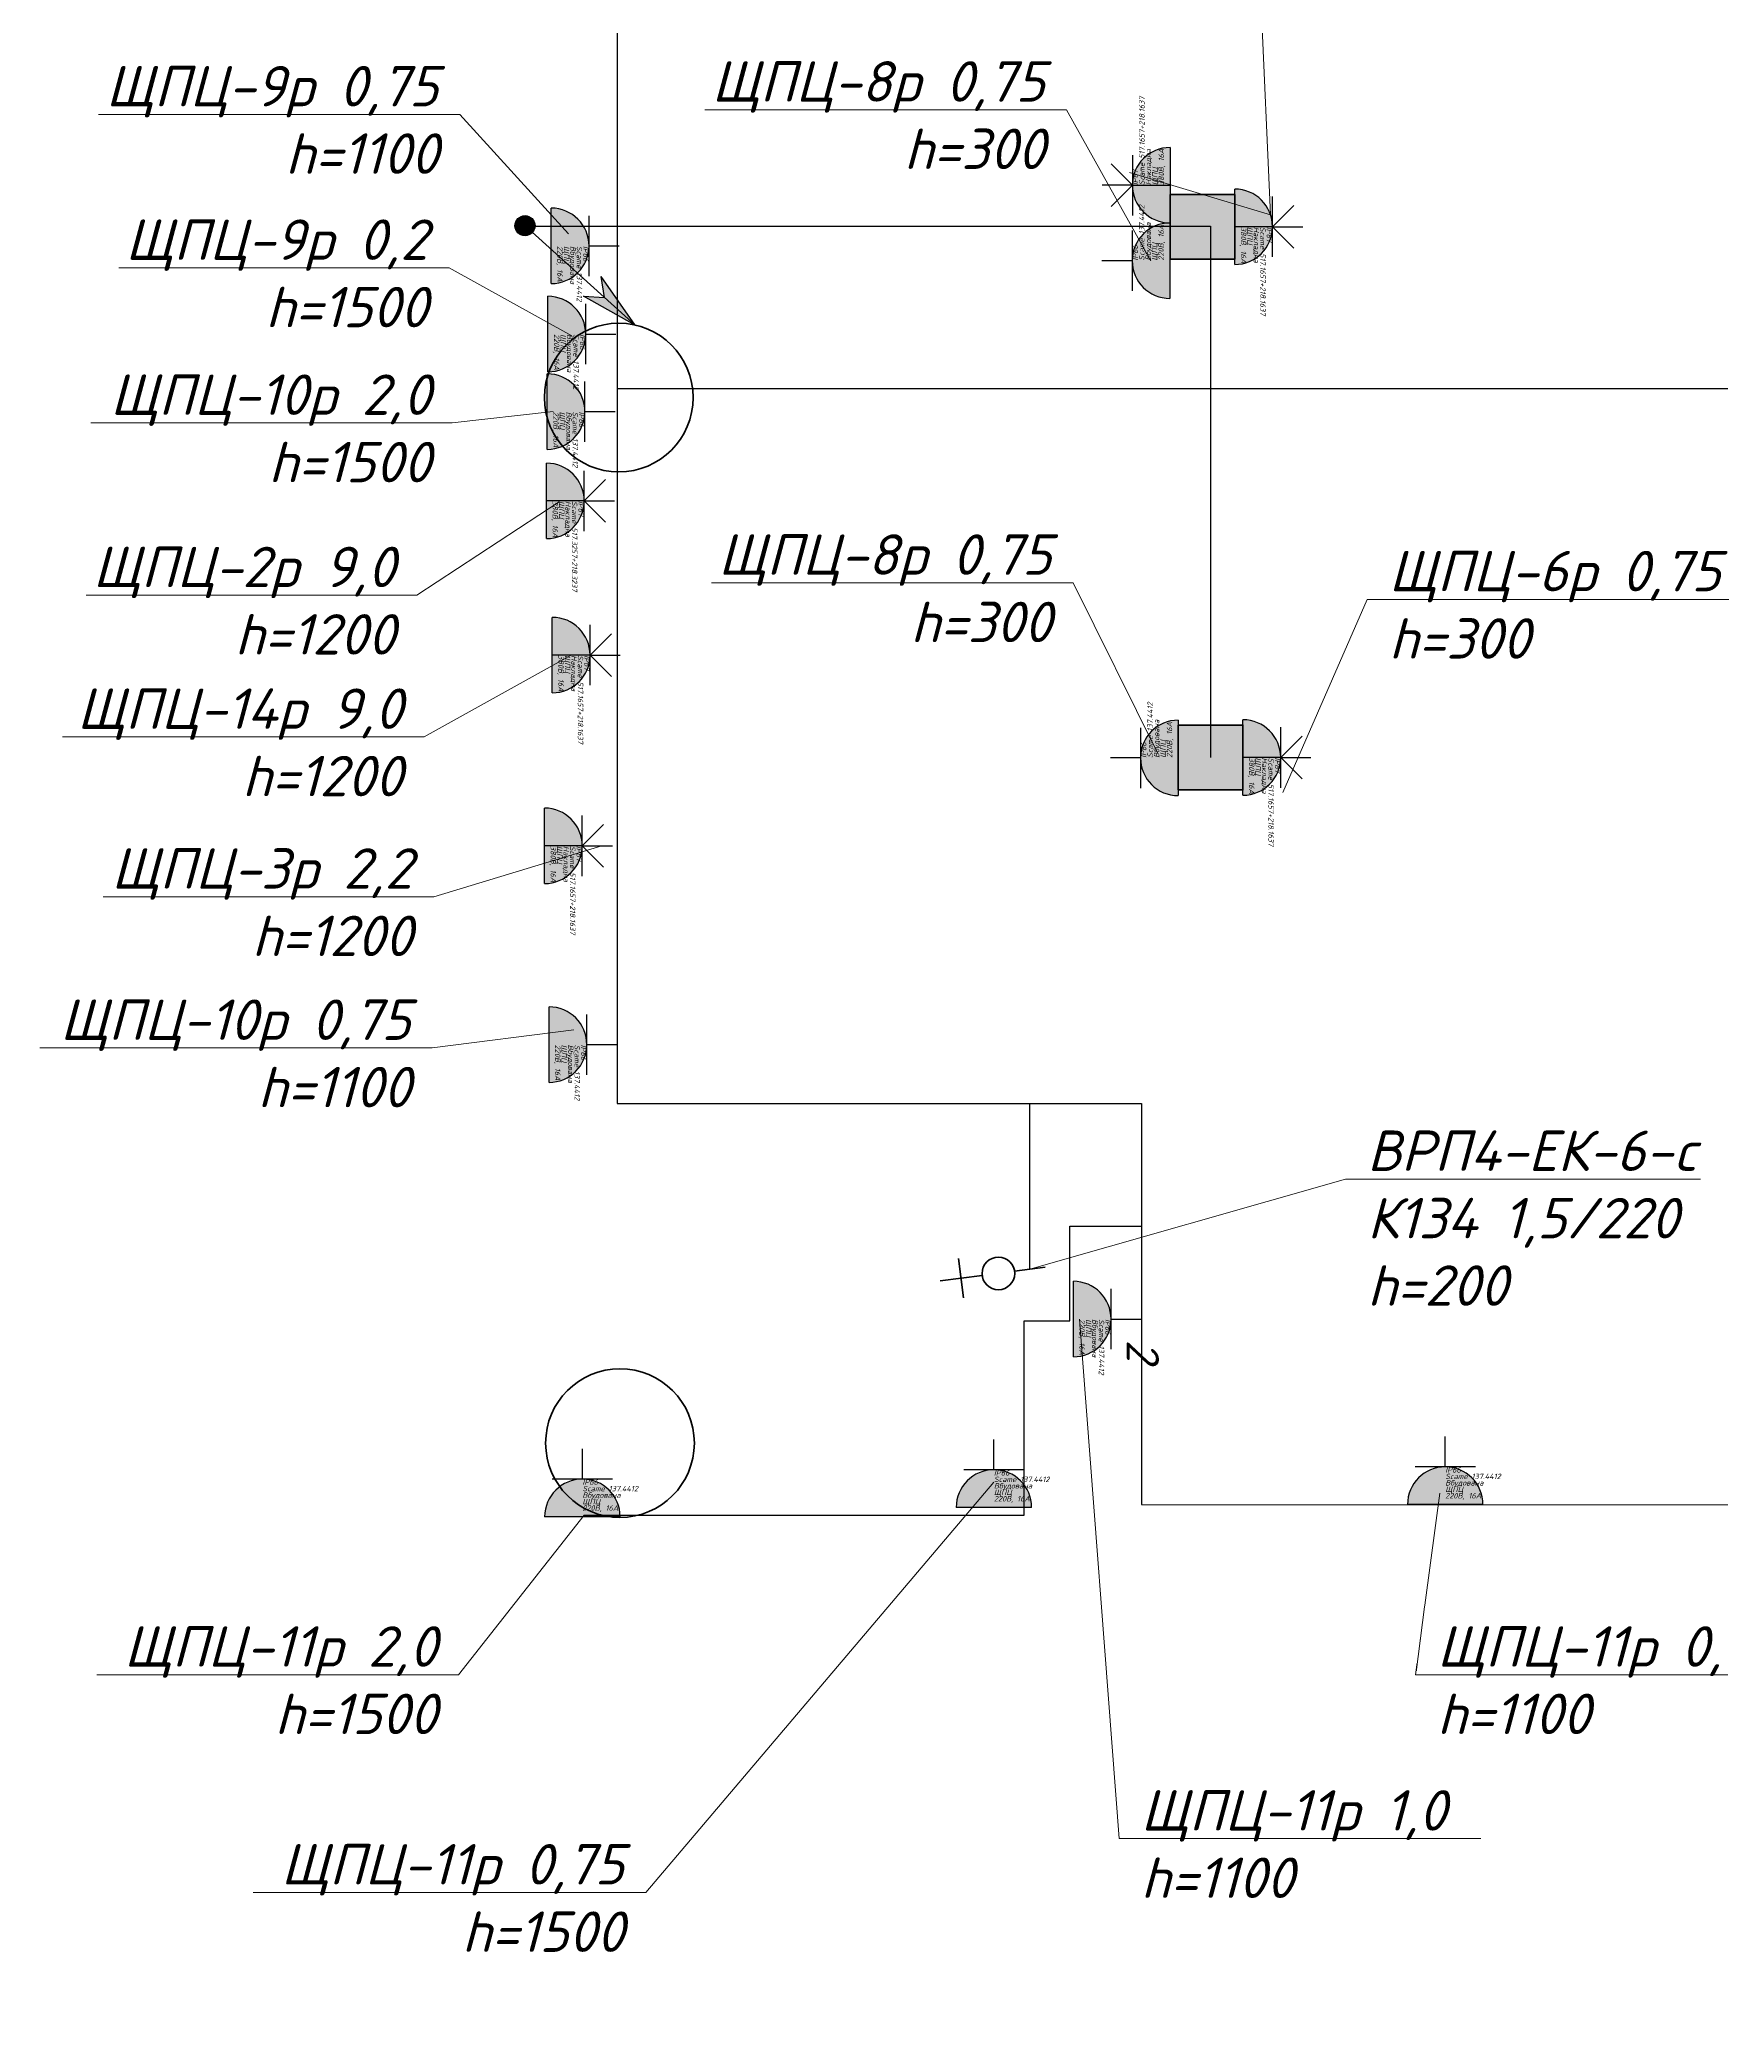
# Model space of a CAD drawing. Header units: millimetres. Extents: x -164867 to 807677, y -316775 to 513985.
# Drawn here: x -30930 to -23132, y 216738 to 225977 of the extents above; entities that cross this region are included whole.
import ezdxf
from ezdxf import colors
from ezdxf.entities.mleader import LeaderData, LeaderLine
from ezdxf.enums import TextEntityAlignment as Align
from ezdxf.math import Vec2, Vec3

# ---------------------------------------------------------------- set-up
doc = ezdxf.new("R2010")
doc.units = ezdxf.units.MM
doc.layers.add('E_Hidden atributes', color=2, linetype='Continuous', plot=False)
for name, color, linetype, lineweight in [('E_В лотку', 5, 'Kabl_in_Lotok', 30), ('E_Обладнання', 84, 'Continuous', 35), ('E_Позначення', 7, 'Continuous', 15), ('E_Розп. мережі', 5, 'Continuous', 30)]:
    doc.layers.add(name, color=color, linetype=linetype, lineweight=lineweight)
doc.styles.add('GOST 2.304', font='isocpeui.ttf')
doc.styles.add('orientation to layout', font='isocpeui.ttf')
doc.styles.add('ГОСТ 2.304', font='isocpeui.ttf')
doc.linetypes.add('Kabl_in_Lotok', pattern='A,10,[130,ltypeshp.shx,S=1,R=0,X=0,Y=0],1,[130,ltypeshp.shx,S=1,R=90,X=0,Y=-1],1,[130,ltypeshp.shx,S=1,R=0,X=0,Y=0],10', length=22)
doc.linetypes.add('Kabl_in_Tube', pattern='A,10,[133,ltypeshp.shx,S=1,R=0,X=0,Y=0],10', length=20)

# ---------------------------------------------------------------- blocks, each defined once
blk = doc.blocks.new('*U507')
h = blk.add_hatch(color=0)
h.dxf.hatch_style = 1
h.paths.add_polyline_path([(175, 100, 1), (-175, 100)])
at = {"color": 0, "linetype": 'Continuous', "lineweight": 30}
for p, q in [((0, 275), (0, 415)), ((0, 275), (0, 415)), ((0, 275), (0, 415)), ((140, 275), (-140, 275)), ((175, 100), (-175, 100))]:
    blk.add_line(p, q, dxfattribs=at)
blk.add_arc((0, 100), 175, 0, 180, dxfattribs=at)
at = {"color": 0, "style": 'orientation to layout'}
blk.add_attdef('AMOUNT', text='', height=150, dxfattribs=at).set_placement((147.2, 422.2), align=Align.MIDDLE_CENTER)
at = {"layer": 'E_Hidden atributes', "style": 'GOST 2.304'}
for tag, p in [('IP', (0, 248.2)), ('INSTALATION', (0, 188.2)), ('VENDOR', (0, 218.2)), ('LOCATION', (0, 158.2)), ('COLOR', (0, 100)), ('VOLTAGE_CURRENT', (0, 128.2))]:
    blk.add_attdef(tag, p, '', height=25, dxfattribs=at)
blk = doc.blocks.new('*U508')
h = blk.add_hatch(color=0)
h.dxf.hatch_style = 1
h.paths.add_polyline_path([(175, 100, 1), (-175, 100)])
at = {"color": 0, "lineweight": 30}
for q in [(-99, 374), (99, 374)]:
    blk.add_line((0, 275), q, dxfattribs=at)
at = {"color": 0, "linetype": 'Continuous', "lineweight": 30}
for p, q in [((0, 275), (0, 415)), ((0, 275), (0, 415)), ((0, 275), (0, 415)), ((140, 275), (-140, 275)), ((0, 275), (0, 100)), ((175, 100), (-175, 100))]:
    blk.add_line(p, q, dxfattribs=at)
blk.add_arc((0, 100), 175, 0, 180, dxfattribs=at)
at = {"color": 0, "style": 'orientation to layout'}
blk.add_attdef('AMOUNT', text='', height=150, dxfattribs=at).set_placement((147.2, 422.2), align=Align.MIDDLE_CENTER)
at = {"layer": 'E_Hidden atributes', "style": 'GOST 2.304'}
for tag, p in [('IP', (0, 248.2)), ('INSTALATION', (0, 188.2)), ('VENDOR', (0, 218.2)), ('LOCATION', (0, 158.2)), ('COLOR', (0, 100)), ('VOLTAGE_CURRENT', (0, 128.2))]:
    blk.add_attdef(tag, p, '', height=25, dxfattribs=at)
blk = doc.blocks.new('*U18')
at = {"lineweight": -2}
h = blk.add_hatch(color=256, dxfattribs=at)
edge = h.paths.add_edge_path()
edge.add_arc((0.07, 0), 1.28, 0, 360)
h = blk.add_hatch(color=256, dxfattribs=at)
h.paths.add_polyline_path([(8.88, -16.13), (4.02, -10.62), (6.45, -11.65)])
h.paths.add_polyline_path([(8.88, -16.13), (6.45, -11.65), (6.9, -9.05)])
for p, q in [((0.11, 0), (8.88, -16.13)), ((6.45, -11.65), (6.9, -9.05)), ((8.88, -16.13), (6.9, -9.05)), ((8.88, -16.13), (4.02, -10.62)), ((4.02, -10.62), (6.45, -11.65))]:
    blk.add_line(p, q, dxfattribs=at)
blk.add_circle((0.11, 0), 1.24, dxfattribs=at)
blk = doc.blocks.new('_None')
blk = doc.blocks.new('ДКС колона')
at = {"layer": 'E_Обладнання', "ltscale": 30}
h = blk.add_hatch(color=6, dxfattribs=at)
h.dxf.hatch_style = 1
h.paths.add_polyline_path([(150, 150), (-150, 150), (-150, -150), (150, -150)])
at = {"layer": 'E_Обладнання', "color": 6, "ltscale": 30}
blk.add_lwpolyline([(-150, 150), (150, 150), (150, -150), (-150, -150)], close=True, dxfattribs=at)
blk = doc.blocks.new('электровывод')
at = {"color": 0, "linetype": 'ByBlock', "lineweight": -2}
for p, q in [((-122.6, 123.9), (-204.8, 207)), ((-202.4, 127.2), (-125, 203.7)), ((-59.5, 60.1), (0, 0))]:
    blk.add_line(p, q, dxfattribs=at)
blk.add_circle((-91, 92), 44.9, dxfattribs=at)

msp = doc.modelspace()

# ---------------------------------------------------------------- linework, layer by layer
at = {"layer": 'E_В лотку', "ltscale": 100}
for points in [[(-30768.54, 230373.85), (-30768.54, 227344.43), (-28251.88, 227344.43), (-28251.88, 221044.43), (-25820.16, 221044.43), (-25820.16, 219184.43), (-19658.01, 219183.76)], [(-21452.87, 223897.64), (-21452.87, 224358.6), (-28251.88, 224358.6)]]:
    msp.add_lwpolyline(points, dxfattribs=at)
at = {"layer": 'E_Обладнання'}
for centre in [(-28244.91, 224317.87), (-28239.46, 219469.47)]:
    msp.add_circle(centre, 344.82, dxfattribs=at)
at = {"layer": 'E_Розп. мережі', "color": 30, "linetype": 'Kabl_in_Tube', "ltscale": 60, "true_color": 0xf8991e}
msp.add_lwpolyline([(-28714.48, 225113.19), (-25499.99, 225113.19), (-25499.99, 222648.79)], dxfattribs=at)
at = {"layer": 'E_Розп. мережі'}
for points in [[(-26338.61, 220275.39), (-26338.61, 221044.43)], [(-28405.7, 219135.52), (-26365.13, 219135.52), (-26365.13, 220036.74), (-26153.58, 220036.74), (-26153.58, 220475.45), (-25820.16, 220475.45)]]:
    msp.add_lwpolyline(points, dxfattribs=at)

# ---------------------------------------------------------------- block references
at = {"layer": 'E_Обладнання'}
for name, p, rotation, values in [('*U508', (-25587.97, 225302.75), 89.99999999999999, {'INSTALATION': 'Накладна', 'IP': 'IP67', 'VENDOR': 'Scame 517.1657+218.1637', 'LOCATION': 'ЩПЦ', 'VOLTAGE_CURRENT': '380В, 16А'}), ('*U508', (-25487.97, 225110), 270, {'INSTALATION': 'Накладна', 'IP': 'IP67', 'VENDOR': 'Scame 517.1657+218.1637', 'LOCATION': 'ЩПЦ', 'VOLTAGE_CURRENT': '380В, 16А'}), ('*U507', (-28658.12, 225021.45), 270, {'INSTALATION': 'Вбудована', 'IP': 'IP66', 'VENDOR': 'Scame 137.4412', 'LOCATION': 'ЩПЦ', 'VOLTAGE_CURRENT': '220В, 16А'}), ('*U507', (-25588.83, 224952.75), 89.99999999999999, {'INSTALATION': 'Вбудована', 'IP': 'IP66', 'VENDOR': 'Scame 137.4412', 'LOCATION': 'ЩПЦ', 'VOLTAGE_CURRENT': '220В, 16А'}), ('*U507', (-28673.51, 224612.54), 270, {'INSTALATION': 'Вбудована', 'IP': 'IP66', 'VENDOR': 'Scame 137.4412', 'LOCATION': 'ЩПЦ', 'VOLTAGE_CURRENT': '220В, 16А'}), ('*U507', (-28677.27, 224252.8), 270, {'INSTALATION': 'Вбудована', 'IP': 'IP66', 'VENDOR': 'Scame 137.4412', 'LOCATION': 'ЩПЦ', 'VOLTAGE_CURRENT': '220В, 16А'}), ('*U508', (-28680.45, 223838.76), 270, {'INSTALATION': 'Накладна', 'IP': 'IP67', 'VENDOR': 'Scame 517.3257+218.3237', 'LOCATION': 'ЩПЦ', 'VOLTAGE_CURRENT': '380В, 16А'}), ('*U508', (-28653.32, 223123.67), 270, {'INSTALATION': 'Накладна', 'IP': 'IP67', 'VENDOR': 'Scame 517.1657+218.1637', 'LOCATION': 'ЩПЦ', 'VOLTAGE_CURRENT': '380В, 16А'}), ('*U507', (-25549.99, 222646.85), 89.99999999999999, {'INSTALATION': 'Вбудована', 'IP': 'IP66', 'VENDOR': 'Scame 137.4412', 'LOCATION': 'ЩПЦ', 'VOLTAGE_CURRENT': '220В, 16А'}), ('*U508', (-25449.99, 222648.79), 270, {'INSTALATION': 'Накладна', 'IP': 'IP67', 'VENDOR': 'Scame 517.1657+218.1637', 'LOCATION': 'ЩПЦ', 'VOLTAGE_CURRENT': '380В, 16А'}), ('*U508', (-28689.45, 222239.19), 270, {'INSTALATION': 'Накладна', 'IP': 'IP67', 'VENDOR': 'Scame 517.1657+218.1637', 'LOCATION': 'ЩПЦ', 'VOLTAGE_CURRENT': '380В, 16А'}), ('*U507', (-28668.51, 221317.23), 270, {'INSTALATION': 'Вбудована', 'IP': 'IP66', 'VENDOR': 'Scame 137.4412', 'LOCATION': 'ЩПЦ', 'VOLTAGE_CURRENT': '220В, 16А'}), ('*U507', (-26236.65, 220044.63), 270, {'AMOUNT': '2', 'INSTALATION': 'Вбудована', 'IP': 'IP66', 'VENDOR': 'Scame 137.4412', 'LOCATION': 'ЩПЦ', 'VOLTAGE_CURRENT': '220В, 16А'})]:
    msp.add_blockref(name, p, dxfattribs=dict(at, rotation=rotation)).add_auto_attribs(values)
at = {"layer": 'E_Обладнання', "color": 6}
for p in [(-25537.97, 225110), (-25499.99, 222648.79)]:
    msp.add_blockref('ДКС колона', p, dxfattribs=at)
at = {"layer": 'E_Обладнання', "xscale": -1.687500000021706, "yscale": 1.687500000021705, "zscale": 1.687500000021704, "rotation": 142.1089345890599}
msp.add_blockref('электровывод', (-26267.84, 220284.6), dxfattribs=at)
at = {"layer": 'E_Обладнання'}
for p in [(-28413.88, 219027.54), (-26505.12, 219070.67), (-24411.78, 219084.43)]:
    msp.add_blockref('*U507', p, dxfattribs=at).add_auto_attribs({'INSTALATION': 'Вбудована', 'IP': 'IP66', 'VENDOR': 'Scame 137.4412', 'LOCATION': 'ЩПЦ', 'VOLTAGE_CURRENT': '220В, 16А'})
at = {"layer": 'E_Розп. мережі', "color": 30, "linetype": 'Kabl_in_Tube', "true_color": 0xf8991e, "xscale": 37.5, "yscale": 37.5, "zscale": 37.5, "rotation": 19.39643184990243}
msp.add_blockref('*U18', (-28683.93, 225113.68), dxfattribs=at)

# ---------------------------------------------------------------- next in the draw order: leaders
at = {"layer": 'E_Позначення'}
ml = msp.add_multileader_mtext('Standard', dxfattribs=at)
ml.set_content('ЩПЦ-6р 1,3\\Ph=300', color=256, style='ГОСТ 2.304')
ml.set_leader_properties(color=256, linetype='ByLayer', lineweight=-1)
ml.set_arrow_properties(name='NONE')
ml.build(insert=Vec2(0, 0))
ml.multileader.update_dxf_attribs({"has_dogleg": 0, "text_left_attachment_type": 6, "text_right_attachment_type": 6, "text_top_attachment_type": 10, "dogleg_length": 0, "arrow_head_size": 1})
ctx = ml.context
ctx.base_point, ctx.char_height, ctx.arrow_head_size, ctx.landing_gap_size, ctx.plane_origin = Vec3(-25290.8, 226700.27), 187.5, 1, 100, Vec3(-29449.11, 226978.06)
ctx.left_attachment, ctx.right_attachment = 6, 6
notes = []
notes.append((ctx, [(0, (1, 1, 0), (-25290.8, 226700.27), (1, 0), 0, [(0, [(-25876.76, 225361.34), (-25222.18, 225166.02)], 0, [])])]))
ctx.mtext.insert, ctx.mtext.flow_direction = Vec3(-25190.8, 226925.27), 5
ctx.mtext.has_bg_fill, ctx.mtext.bg_color, ctx.mtext.bg_scale_factor, ctx.mtext.bg_transparency, ctx.mtext.use_window_bg_color = 1, -1027028792, 1.5, 0, 1
ml = msp.add_multileader_mtext('Standard', dxfattribs=at)
ml.set_content('ЩПЦ-9р 0,75\\Ph=1100', color=256, style='ГОСТ 2.304')
ml.set_leader_properties(color=256, linetype='ByLayer', lineweight=-1)
ml.set_arrow_properties(name='NONE')
ml.build(insert=Vec2(0, 0))
ml.multileader.update_dxf_attribs({"has_dogleg": 0, "text_left_attachment_type": 6, "text_right_attachment_type": 6, "text_top_attachment_type": 10, "dogleg_length": 0, "arrow_head_size": 1})
ctx = ml.context
ctx.base_point, ctx.char_height, ctx.arrow_head_size, ctx.landing_gap_size, ctx.plane_origin = Vec3(-30749.18, 225630.8), 187.5, 1, 100, Vec3(-34785.1, 223963.17)
ctx.left_attachment, ctx.right_attachment, ctx.text_align_type = 6, 6, 2
notes.append((ctx, [(1, (1, 1, 0), (-28981.99, 225630.8), (-1, 0), 0, [(2, [(-28478.6, 225076.95)], 0, [])])]))
ctx.mtext.insert, ctx.mtext.alignment, ctx.mtext.flow_direction = Vec3(-29081.99, 225855.8), 3, 5
ctx.mtext.has_bg_fill, ctx.mtext.bg_color, ctx.mtext.bg_scale_factor, ctx.mtext.bg_transparency, ctx.mtext.use_window_bg_color = 1, -1027028792, 1.5, 0, 1
ml = msp.add_multileader_mtext('Standard', dxfattribs=at)
ml.set_content('ЩПЦ-2р 9,0\\Ph=1200', color=256, style='ГОСТ 2.304')
ml.set_leader_properties(color=256, linetype='ByLayer', lineweight=-1)
ml.set_arrow_properties(name='NONE')
ml.build(insert=Vec2(0, 0))
ml.multileader.update_dxf_attribs({"has_dogleg": 0, "text_left_attachment_type": 6, "text_right_attachment_type": 6, "text_top_attachment_type": 10, "dogleg_length": 0, "arrow_head_size": 1})
ctx = ml.context
ctx.base_point, ctx.char_height, ctx.arrow_head_size, ctx.landing_gap_size, ctx.plane_origin = Vec3(-30808.33, 223401.31), 187.5, 1, 100, Vec3(-34358.34, 222539.69)
ctx.left_attachment, ctx.right_attachment, ctx.text_align_type = 6, 6, 2
notes.append((ctx, [(1, (1, 1, 0), (-29182.19, 223401.31), (-1, 0), 0, [(2, [(-28521.3, 223834.94)], 0, [])])]))
ctx.mtext.insert, ctx.mtext.alignment, ctx.mtext.flow_direction = Vec3(-29282.19, 223626.31), 3, 5
ctx.mtext.has_bg_fill, ctx.mtext.bg_color, ctx.mtext.bg_scale_factor, ctx.mtext.bg_transparency, ctx.mtext.use_window_bg_color = 1, -1027028792, 1.5, 0, 1
ml = msp.add_multileader_mtext('Standard', dxfattribs=at)
ml.set_content('ЩПЦ-8р 0,75\\Ph=300', color=256, style='ГОСТ 2.304')
ml.set_leader_properties(color=256, linetype='ByLayer', lineweight=-1)
ml.set_arrow_properties(name='NONE')
ml.build(insert=Vec2(0, 0))
ml.multileader.update_dxf_attribs({"has_dogleg": 0, "text_left_attachment_type": 6, "text_right_attachment_type": 6, "text_top_attachment_type": 10, "dogleg_length": 0, "arrow_head_size": 1})
ctx = ml.context
ctx.base_point, ctx.char_height, ctx.arrow_head_size, ctx.landing_gap_size, ctx.plane_origin = Vec3(-27905.44, 223458.68), 187.5, 1, 100, Vec3(-28160.39, 223308.7)
ctx.left_attachment, ctx.right_attachment, ctx.text_align_type = 6, 6, 2
notes.append((ctx, [(1, (1, 1, 0), (-26137.97, 223458.68), (-1, 0), 0, [(0, [(-25745.69, 222671.01)], 0, [])])]))
ctx.mtext.insert, ctx.mtext.alignment, ctx.mtext.flow_direction = Vec3(-26237.97, 223683.68), 3, 5
ctx.mtext.has_bg_fill, ctx.mtext.bg_color, ctx.mtext.bg_scale_factor, ctx.mtext.bg_transparency, ctx.mtext.use_window_bg_color = 1, -1027028792, 1.5, 0, 1
ml = msp.add_multileader_mtext('Standard', dxfattribs=at)
ml.set_content('ЩПЦ-6р 0,75\\Ph=300', color=256, style='ГОСТ 2.304')
ml.set_leader_properties(color=256, linetype='ByLayer', lineweight=-1)
ml.set_arrow_properties(name='NONE')
ml.build(insert=Vec2(0, 0))
ml.multileader.update_dxf_attribs({"has_dogleg": 0, "text_left_attachment_type": 6, "text_right_attachment_type": 6, "text_top_attachment_type": 10, "dogleg_length": 0, "arrow_head_size": 1})
ctx = ml.context
ctx.base_point, ctx.char_height, ctx.arrow_head_size, ctx.landing_gap_size, ctx.plane_origin = Vec3(-24773.57, 223382.13), 187.5, 1, 100, Vec3(-26879.63, 221426.83)
ctx.left_attachment, ctx.right_attachment = 6, 6
notes.append((ctx, [(0, (1, 1, 0), (-24773.57, 223382.13), (1, 0), 0, [(2, [(-25165.51, 222487.25)], 0, [])])]))
ctx.mtext.insert, ctx.mtext.flow_direction = Vec3(-24673.57, 223607.13), 5
ctx.mtext.has_bg_fill, ctx.mtext.bg_color, ctx.mtext.bg_scale_factor, ctx.mtext.bg_transparency, ctx.mtext.use_window_bg_color = 1, -1027028792, 1.5, 0, 1
ml = msp.add_multileader_mtext('Standard', dxfattribs=at)
ml.set_content('ЩПЦ-11р 1,0\\Ph=1100', color=256, style='ГОСТ 2.304')
ml.set_leader_properties(color=256, linetype='ByLayer', lineweight=-1)
ml.set_arrow_properties(name='NONE')
ml.build(insert=Vec2(0, 0))
ml.multileader.update_dxf_attribs({"has_dogleg": 0, "text_left_attachment_type": 6, "text_right_attachment_type": 6, "text_top_attachment_type": 10, "dogleg_length": 0, "arrow_head_size": 1})
ctx = ml.context
ctx.base_point, ctx.char_height, ctx.arrow_head_size, ctx.landing_gap_size, ctx.plane_origin = Vec3(-25924.22, 217635), 187.5, 1, 100, Vec3(-34460.8, 215609.82)
ctx.left_attachment, ctx.right_attachment = 6, 6
notes.append((ctx, [(0, (1, 1, 0), (-25924.22, 217635), (1, 0), 0, [(2, [(-26108.47, 220044.63)], 0, [])])]))
ctx.mtext.insert, ctx.mtext.flow_direction = Vec3(-25824.22, 217860), 5
ctx.mtext.has_bg_fill, ctx.mtext.bg_color, ctx.mtext.bg_scale_factor, ctx.mtext.bg_transparency, ctx.mtext.use_window_bg_color = 1, -1027028792, 1.5, 0, 1
ml = msp.add_multileader_mtext('Standard', dxfattribs=at)
ml.set_content('ЩПЦ-11р 0,75\\Ph=1500', color=256, style='ГОСТ 2.304')
ml.set_leader_properties(color=256, linetype='ByLayer', lineweight=-1)
ml.set_arrow_properties(name='NONE')
ml.build(insert=Vec2(0, 0))
ml.multileader.update_dxf_attribs({"has_dogleg": 0, "text_left_attachment_type": 6, "text_right_attachment_type": 6, "text_top_attachment_type": 10, "dogleg_length": 0, "arrow_head_size": 1})
ctx = ml.context
ctx.base_point, ctx.char_height, ctx.arrow_head_size, ctx.landing_gap_size, ctx.plane_origin = Vec3(-29954.39, 217385), 187.5, 1, 100, Vec3(-33211.84, 215623.01)
ctx.left_attachment, ctx.right_attachment, ctx.text_align_type = 6, 6, 2
notes.append((ctx, [(1, (1, 1, 0), (-28120.3, 217385), (-1, 0), 0, [(2, [(-26505.12, 219288.86)], 0, [])])]))
ctx.mtext.insert, ctx.mtext.alignment, ctx.mtext.flow_direction = Vec3(-28220.3, 217610), 3, 5
ctx.mtext.has_bg_fill, ctx.mtext.bg_color, ctx.mtext.bg_scale_factor, ctx.mtext.bg_transparency, ctx.mtext.use_window_bg_color = 1, -1027028792, 1.5, 0, 1
for ctx, leaders in notes:
    for number, flags, end, landing, length, lines in leaders:
        leader = LeaderData()
        leader.index, (leader.has_last_leader_line, leader.has_dogleg_vector, leader.attachment_direction) = number, flags
        leader.last_leader_point, leader.dogleg_vector, leader.dogleg_length = Vec3(end), Vec3(landing), length
        for number, points, colour, breaks in lines:
            line = LeaderLine()
            line.index, line.vertices, line.color, line.breaks = number, Vec3.list(points), colors.encode_raw_color(colour), breaks
            leader.lines.append(line)
        ctx.leaders.append(leader)

# ---------------------------------------------------------------- next in the draw order: leaders
ml = msp.add_multileader_mtext('Standard', dxfattribs=at)
ml.set_content('ЩПЦ-8р 0,75\\Ph=300', color=256, style='ГОСТ 2.304')
ml.set_leader_properties(color=256, linetype='ByLayer', lineweight=-1)
ml.set_arrow_properties(name='NONE')
ml.build(insert=Vec2(0, 0))
ml.multileader.update_dxf_attribs({"has_dogleg": 0, "text_left_attachment_type": 6, "text_right_attachment_type": 6, "text_top_attachment_type": 10, "dogleg_length": 0, "arrow_head_size": 1})
ctx = ml.context
ctx.base_point, ctx.char_height, ctx.arrow_head_size, ctx.landing_gap_size, ctx.plane_origin = Vec3(-27935.7, 225652.78), 187.5, 1, 100, Vec3(-31320.39, 224858.7)
ctx.left_attachment, ctx.right_attachment, ctx.text_align_type = 6, 6, 2
notes = []
notes.append((ctx, [(1, (1, 1, 0), (-26168.23, 225652.78), (-1, 0), 0, [(2, [(-25777.02, 224952.75)], 0, [])])]))
ctx.mtext.insert, ctx.mtext.alignment, ctx.mtext.flow_direction = Vec3(-26268.23, 225877.78), 3, 5
ctx.mtext.has_bg_fill, ctx.mtext.bg_color, ctx.mtext.bg_scale_factor, ctx.mtext.bg_transparency, ctx.mtext.use_window_bg_color = 1, -1027028792, 1.5, 0, 1
ml = msp.add_multileader_mtext('Standard', dxfattribs=at)
ml.set_content('ЩПЦ-9р 0,2\\Ph=1500', color=256, style='ГОСТ 2.304')
ml.set_leader_properties(color=256, linetype='ByLayer', lineweight=-1)
ml.set_arrow_properties(name='NONE')
ml.build(insert=Vec2(0, 0))
ml.multileader.update_dxf_attribs({"has_dogleg": 0, "text_left_attachment_type": 6, "text_right_attachment_type": 6, "text_top_attachment_type": 10, "dogleg_length": 0, "arrow_head_size": 1})
ctx = ml.context
ctx.base_point, ctx.char_height, ctx.arrow_head_size, ctx.landing_gap_size, ctx.plane_origin = Vec3(-30663.63, 224919.04), 187.5, 1, 100, Vec3(-34785.1, 223041.64)
ctx.left_attachment, ctx.right_attachment, ctx.text_align_type = 6, 6, 2
notes.append((ctx, [(1, (1, 1, 0), (-29031.1, 224919.04), (-1, 0), 0, [(2, [(-28462.51, 224604.04)], 0, [])])]))
ctx.mtext.insert, ctx.mtext.alignment, ctx.mtext.flow_direction = Vec3(-29131.1, 225144.04), 3, 5
ctx.mtext.has_bg_fill, ctx.mtext.bg_color, ctx.mtext.bg_scale_factor, ctx.mtext.bg_transparency, ctx.mtext.use_window_bg_color = 1, -1027028792, 1.5, 0, 1
ml = msp.add_multileader_mtext('Standard', dxfattribs=at)
ml.set_content('ЩПЦ-14р 9,0\\Ph=1200', color=256, style='ГОСТ 2.304')
ml.set_leader_properties(color=256, linetype='ByLayer', lineweight=-1)
ml.set_arrow_properties(name='NONE')
ml.build(insert=Vec2(0, 0))
ml.multileader.update_dxf_attribs({"has_dogleg": 0, "text_left_attachment_type": 6, "text_right_attachment_type": 6, "text_top_attachment_type": 10, "dogleg_length": 0, "arrow_head_size": 1})
ctx = ml.context
ctx.base_point, ctx.char_height, ctx.arrow_head_size, ctx.landing_gap_size, ctx.plane_origin = Vec3(-30871.41, 222744.05), 187.5, 1, 100, Vec3(-34358.34, 221800.93)
ctx.left_attachment, ctx.right_attachment, ctx.text_align_type = 6, 6, 2
notes.append((ctx, [(1, (1, 1, 0), (-29148.4, 222744.05), (-1, 0), 0, [(2, [(-28465.82, 223123.67)], 0, [])])]))
ctx.mtext.insert, ctx.mtext.alignment, ctx.mtext.flow_direction = Vec3(-29248.4, 222969.05), 3, 5
ctx.mtext.has_bg_fill, ctx.mtext.bg_color, ctx.mtext.bg_scale_factor, ctx.mtext.bg_transparency, ctx.mtext.use_window_bg_color = 1, -1027028792, 1.5, 0, 1
ml = msp.add_multileader_mtext('Standard', dxfattribs=at)
ml.set_content('ВРП4-ЕК-6-c\\PК134 1,5/220\\Ph=200', color=256, style='ГОСТ 2.304')
ml.set_leader_properties(color=256, linetype='ByLayer', lineweight=-1)
ml.set_arrow_properties(name='NONE')
ml.build(insert=Vec2(0, 0))
ml.multileader.update_dxf_attribs({"has_dogleg": 0, "text_left_attachment_type": 6, "text_right_attachment_type": 6, "dogleg_length": 0, "arrow_head_size": 1})
ctx = ml.context
ctx.base_point, ctx.char_height, ctx.arrow_head_size, ctx.landing_gap_size, ctx.plane_origin = Vec3(-24873.68, 220693.99), 187.5, 1, 100, Vec3(-5225.06, 218793.9)
ctx.left_attachment, ctx.right_attachment = 6, 6
notes.append((ctx, [(0, (1, 1, 0), (-24873.68, 220693.99), (1, 0), 0, [(0, [(-26338.61, 220275.39)], 0, [])])]))
ctx.mtext.insert, ctx.mtext.flow_direction = Vec3(-24773.68, 220918.99), 5
ctx.mtext.has_bg_fill, ctx.mtext.bg_color, ctx.mtext.bg_scale_factor, ctx.mtext.bg_transparency, ctx.mtext.use_window_bg_color = 1, -1027028792, 1.5, 0, 1
ml = msp.add_multileader_mtext('Standard', dxfattribs=at)
ml.set_content('ЩПЦ-11р 0,75\\Ph=1100', color=256, style='ГОСТ 2.304')
ml.set_leader_properties(color=256, linetype='ByLayer', lineweight=-1)
ml.set_arrow_properties(name='NONE')
ml.build(insert=Vec2(0, 0))
ml.multileader.update_dxf_attribs({"has_dogleg": 0, "text_left_attachment_type": 6, "text_right_attachment_type": 6, "text_top_attachment_type": 10, "dogleg_length": 0, "arrow_head_size": 1})
ctx = ml.context
ctx.base_point, ctx.char_height, ctx.arrow_head_size, ctx.landing_gap_size, ctx.plane_origin = Vec3(-24550, 218395), 187.5, 1, 100, Vec3(-30031.59, 216090.17)
ctx.left_attachment, ctx.right_attachment = 6, 6
notes.append((ctx, [(0, (1, 1, 0), (-24550, 218395), (1, 0), 0, [(2, [(-24436.58, 219236.89)], 0, [])])]))
ctx.mtext.insert, ctx.mtext.flow_direction = Vec3(-24450, 218620), 5
ctx.mtext.has_bg_fill, ctx.mtext.bg_color, ctx.mtext.bg_scale_factor, ctx.mtext.bg_transparency, ctx.mtext.use_window_bg_color = 1, -1027028792, 1.5, 0, 1
ml = msp.add_multileader_mtext('Standard', dxfattribs=at)
ml.set_content('ЩПЦ-11р 2,0\\Ph=1500', color=256, style='ГОСТ 2.304')
ml.set_leader_properties(color=256, linetype='ByLayer', lineweight=-1)
ml.set_arrow_properties(name='NONE')
ml.build(insert=Vec2(0, 0))
ml.multileader.update_dxf_attribs({"has_dogleg": 0, "text_left_attachment_type": 6, "text_right_attachment_type": 6, "text_top_attachment_type": 10, "dogleg_length": 0, "arrow_head_size": 1})
ctx = ml.context
ctx.base_point, ctx.char_height, ctx.arrow_head_size, ctx.landing_gap_size, ctx.plane_origin = Vec3(-30681.17, 218395), 187.5, 1, 100, Vec3(-34911.59, 216920.17)
ctx.left_attachment, ctx.right_attachment, ctx.text_align_type = 6, 6, 2
notes.append((ctx, [(1, (1, 1, 0), (-28988.41, 218395), (-1, 0), 0, [(2, [(-28405.7, 219135.52)], 0, [])])]))
ctx.mtext.insert, ctx.mtext.alignment, ctx.mtext.flow_direction = Vec3(-29088.41, 218620), 3, 5
ctx.mtext.has_bg_fill, ctx.mtext.bg_color, ctx.mtext.bg_scale_factor, ctx.mtext.bg_transparency, ctx.mtext.use_window_bg_color = 1, -1027028792, 1.5, 0, 1
for ctx, leaders in notes:
    for number, flags, end, landing, length, lines in leaders:
        leader = LeaderData()
        leader.index, (leader.has_last_leader_line, leader.has_dogleg_vector, leader.attachment_direction) = number, flags
        leader.last_leader_point, leader.dogleg_vector, leader.dogleg_length = Vec3(end), Vec3(landing), length
        for number, points, colour, breaks in lines:
            line = LeaderLine()
            line.index, line.vertices, line.color, line.breaks = number, Vec3.list(points), colors.encode_raw_color(colour), breaks
            leader.lines.append(line)
        ctx.leaders.append(leader)

# ---------------------------------------------------------------- next in the draw order: leaders
ml = msp.add_multileader_mtext('Standard', dxfattribs=at)
ml.set_content('ЩПЦ-10р 2,0\\Ph=1500', color=256, style='ГОСТ 2.304')
ml.set_leader_properties(color=256, linetype='ByLayer', lineweight=-1)
ml.set_arrow_properties(name='NONE')
ml.build(insert=Vec2(0, 0))
ml.multileader.update_dxf_attribs({"has_dogleg": 0, "text_left_attachment_type": 6, "text_right_attachment_type": 6, "text_top_attachment_type": 10, "dogleg_length": 0, "arrow_head_size": 1})
ctx = ml.context
ctx.base_point, ctx.char_height, ctx.arrow_head_size, ctx.landing_gap_size, ctx.plane_origin = Vec3(-30733.84, 224200.2), 187.5, 1, 100, Vec3(-34751.09, 222153.7)
ctx.left_attachment, ctx.right_attachment, ctx.text_align_type = 6, 6, 2
notes = []
notes.append((ctx, [(1, (1, 1, 0), (-29017.36, 224200.2), (-1, 0), 0, [(2, [(-28549.09, 224252.8)], 0, [])])]))
ctx.mtext.insert, ctx.mtext.alignment, ctx.mtext.flow_direction = Vec3(-29117.36, 224425.2), 3, 5
ctx.mtext.has_bg_fill, ctx.mtext.bg_color, ctx.mtext.bg_scale_factor, ctx.mtext.bg_transparency, ctx.mtext.use_window_bg_color = 1, -1027028792, 1.5, 0, 1
ml = msp.add_multileader_mtext('Standard', dxfattribs=at)
ml.set_content('ЩПЦ-3р 2,2\\Ph=1200', color=256, style='ГОСТ 2.304')
ml.set_leader_properties(color=256, linetype='ByLayer', lineweight=-1)
ml.set_arrow_properties(name='NONE')
ml.build(insert=Vec2(0, 0))
ml.multileader.update_dxf_attribs({"has_dogleg": 0, "text_left_attachment_type": 6, "text_right_attachment_type": 6, "text_top_attachment_type": 10, "dogleg_length": 0, "arrow_head_size": 1})
ctx = ml.context
ctx.base_point, ctx.char_height, ctx.arrow_head_size, ctx.landing_gap_size, ctx.plane_origin = Vec3(-30735.52, 222002.96), 187.5, 1, 100, Vec3(-34337.66, 221121.26)
ctx.left_attachment, ctx.right_attachment, ctx.text_align_type = 6, 6, 2
notes.append((ctx, [(1, (1, 1, 0), (-29102.85, 222002.96), (-1, 0), 0, [(2, [(-28323.77, 222239.67)], 0, [])])]))
ctx.mtext.insert, ctx.mtext.alignment, ctx.mtext.flow_direction = Vec3(-29202.85, 222227.96), 3, 5
ctx.mtext.has_bg_fill, ctx.mtext.bg_color, ctx.mtext.bg_scale_factor, ctx.mtext.bg_transparency, ctx.mtext.use_window_bg_color = 1, -1027028792, 1.5, 0, 1
for ctx, leaders in notes:
    for number, flags, end, landing, length, lines in leaders:
        leader = LeaderData()
        leader.index, (leader.has_last_leader_line, leader.has_dogleg_vector, leader.attachment_direction) = number, flags
        leader.last_leader_point, leader.dogleg_vector, leader.dogleg_length = Vec3(end), Vec3(landing), length
        for number, points, colour, breaks in lines:
            line = LeaderLine()
            line.index, line.vertices, line.color, line.breaks = number, Vec3.list(points), colors.encode_raw_color(colour), breaks
            leader.lines.append(line)
        ctx.leaders.append(leader)

# ---------------------------------------------------------------- next in the draw order: leaders
ml = msp.add_multileader_mtext('Standard', dxfattribs=at)
ml.set_content('ЩПЦ-10р 0,75\\Ph=1100', color=256, style='ГОСТ 2.304')
ml.set_leader_properties(color=256, linetype='ByLayer', lineweight=-1)
ml.set_arrow_properties(name='NONE')
ml.build(insert=Vec2(0, 0))
ml.multileader.update_dxf_attribs({"has_dogleg": 0, "text_left_attachment_type": 6, "text_right_attachment_type": 6, "text_top_attachment_type": 10, "dogleg_length": 0, "arrow_head_size": 1})
ctx = ml.context
ctx.base_point, ctx.char_height, ctx.arrow_head_size, ctx.landing_gap_size, ctx.plane_origin = Vec3(-30967.82, 221301.63), 187.5, 1, 100, Vec3(-34913.43, 217883.2)
ctx.left_attachment, ctx.right_attachment, ctx.text_align_type = 6, 6, 2
notes = []
notes.append((ctx, [(1, (1, 1, 0), (-29110.01, 221301.63), (-1, 0), 0, [(2, [(-28454.08, 221386.42)], 0, [])])]))
ctx.mtext.insert, ctx.mtext.alignment, ctx.mtext.flow_direction = Vec3(-29210.01, 221526.63), 3, 5
ctx.mtext.has_bg_fill, ctx.mtext.bg_color, ctx.mtext.bg_scale_factor, ctx.mtext.bg_transparency, ctx.mtext.use_window_bg_color = 1, -1027028792, 1.5, 0, 1
for ctx, leaders in notes:
    for number, flags, end, landing, length, lines in leaders:
        leader = LeaderData()
        leader.index, (leader.has_last_leader_line, leader.has_dogleg_vector, leader.attachment_direction) = number, flags
        leader.last_leader_point, leader.dogleg_vector, leader.dogleg_length = Vec3(end), Vec3(landing), length
        for number, points, colour, breaks in lines:
            line = LeaderLine()
            line.index, line.vertices, line.color, line.breaks = number, Vec3.list(points), colors.encode_raw_color(colour), breaks
            leader.lines.append(line)
        ctx.leaders.append(leader)

doc.saveas('drawing.dxf')
